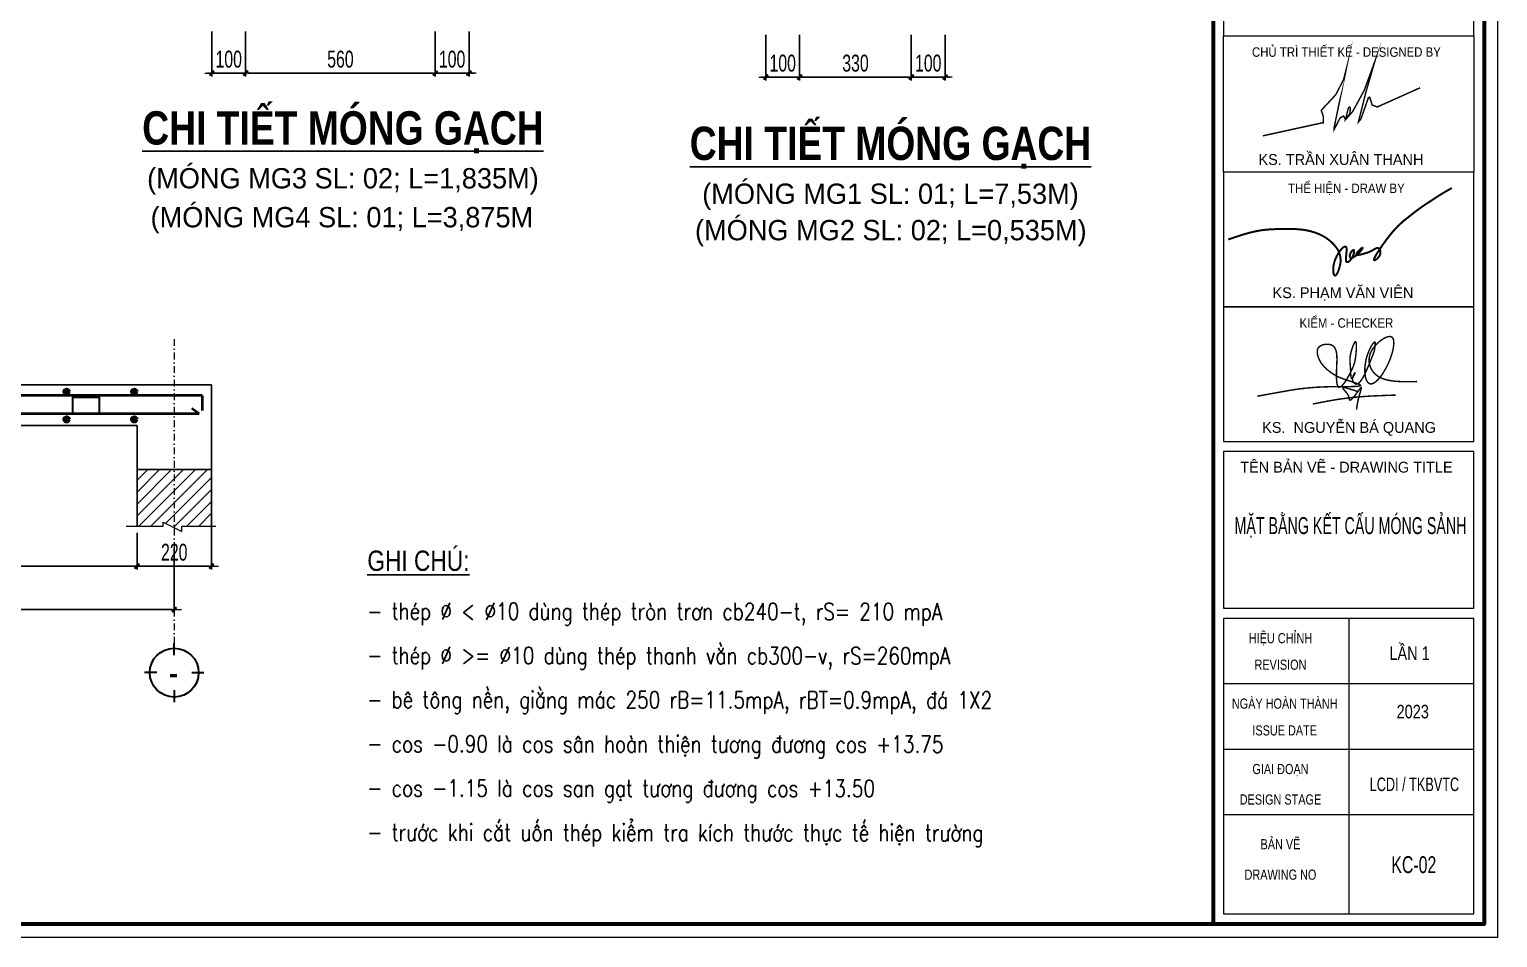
# Model space of a CAD drawing. Header units: millimetres. Extents: x -182770 to 489476, y -561170 to -280028.
# Drawn here: x -92740 to -71050, y -542289 to -528865 of the extents above; entities that cross this region are included whole.
import ezdxf
from ezdxf.enums import TextEntityAlignment as Align

# ---------------------------------------------------------------- set-up
doc = ezdxf.new("R2010")
doc.units = ezdxf.units.MM
doc.header["$MEASUREMENT"] = 0
doc.header["$PDMODE"] = 32
doc.linetypes.add('DASHDOT', pattern=[1, 0.5, -0.25, 0, -0.25])
doc.layers.get('Defpoints').update_dxf_attribs({"color": 1})
for name, color, linetype, lineweight in [('Dim', 252, 'Continuous', 13), ('Khungten_LCDI', 7, 'Continuous', 5), ('LC Dim', 8, 'Continuous', 18), ('LC Hatch', 252, 'Continuous', 9), ('LC ISO', 153, 'Continuous', 13), ('LC Net dam 1', 30, 'Continuous', 30), ('LC Net dam2', 6, 'Continuous', 40), ('LC Net dam3', 1, 'Continuous', 60), ('LC Net thay', 63, 'Continuous', 25), ('LC Net truc', 79, 'DASHDOT', 13), ('LC Text1', 3, 'Continuous', 20), ('LC Text2', 7, 'Continuous', 25), ('v-MANH', 147, 'Continuous', 5)]:
    doc.layers.add(name, color=color, linetype=linetype, lineweight=lineweight)
doc.styles.add('EG 1', font='VHAVANB.TTF')
doc.styles.add('HOATBIF', font='hoatbif.shx', dxfattribs={"width": 0.7})
doc.styles.add('Khungten', font='VHAVAN.TTF', dxfattribs={"width": 0.9, "height": 5000})
doc.styles.add('LC 1', font='VHAVANB.TTF')
doc.styles.add('LC 3', font='vnsimli.shx', dxfattribs={"width": 0.75})
doc.styles.add('LC3', font='VHARIALB.TTF', dxfattribs={"width": 0.8})
doc.styles.add('T2', font='VHARIAL.TTF', dxfattribs={"width": 0.8})
doc.styles.add('Tahoma', font='tahoma.ttf')
doc.styles.add('Title', font='VHBLACK.TTF', dxfattribs={"width": 0.8})
doc.styles.add('VNAVANTH', font='VHAVANB.TTF', dxfattribs={"width": 0.6})
doc.dimstyles.new('1-100', dxfattribs={"dimscale": 100, "dimtxt": 2.5, "dimasz": 0.35, "dimexe": 0.5, "dimexo": 0, "dimgap": 0.8, "dimtad": 1, "dimdec": 0, "dimzin": 0, "dimdsep": 46, "dimtxsty": 'HOATBIF', "dimblk1": 'DOT', "dimblk2": 'DOT', "dimsah": 1, "dimcen": -1, "dimdle": 1, "dimclrd": 256, "dimclre": 256, "dimclrt": 4, "dimadec": 3, "dimazin": 2, "dimtfac": 0.333333, "dimtdec": 0, "dimtix": 1, "dimtmove": 2, "dimatfit": 3, "dimldrblk": 'DOT', "dimfxl": 1, "dimtvp": 0.833333, "dimtolj": 1, "dimtzin": 0, "dimarcsym": 0})
doc.dimstyles.new('1-110', dxfattribs={"dimscale": 110, "dimtxt": 2.5, "dimasz": 0.35, "dimexe": 0.5, "dimexo": 1, "dimgap": 0.8, "dimtad": 1, "dimdec": 0, "dimzin": 0, "dimdsep": 46, "dimtxsty": 'HOATBIF', "dimblk1": 'DOT', "dimblk2": 'DOT', "dimsah": 1, "dimcen": -1, "dimdle": 1, "dimclrd": 256, "dimclre": 256, "dimclrt": 4, "dimadec": 3, "dimazin": 2, "dimtfac": 0.333333, "dimtdec": 0, "dimtix": 1, "dimtmove": 2, "dimatfit": 3, "dimldrblk": 'DOT', "dimfxl": 1, "dimtvp": 0.833333, "dimtolj": 1, "dimtzin": 0, "dimarcsym": 0})

# ---------------------------------------------------------------- blocks, each defined once
blk = doc.blocks.new('DOT')
at = {"layer": 'LC Dim'}
blk.add_line((-3, 0), (3, 0), dxfattribs=at)
at = {"layer": 'LC Dim', "color": 4}
blk.add_line((-1, -1), (1, 1), dxfattribs=at)
blk.add_lwpolyline([(0.5, 1), (-1, -0.5), (-0.5, -1), (1, 0.5)], close=True, dxfattribs=at)
blk = doc.blocks.new('*D1249')
at = {"layer": 'Defpoints', "color": 0, "transparency": 16777216}
for p in [(-90045, -528895), (-89545, -528895), (-89545, -529512)]:
    blk.add_point(p, dxfattribs=at)
at = {"layer": 'Dim', "lineweight": -2, "transparency": 16777216}
for p, q in [((-90045, -528895), (-90045, -529562)), ((-89545, -528895), (-89545, -529562)), ((-90080, -529512), (-90115, -529512)), ((-90045, -529512), (-89545, -529512)), ((-89510, -529512), (-89475, -529512))]:
    blk.add_line(p, q, dxfattribs=at)
at = {"layer": 'Dim', "lineweight": -2, "transparency": 16777216, "xscale": 35, "yscale": 35, "zscale": 35}
blk.add_blockref('DOT', (-90045, -529512), dxfattribs=at)
at = {"layer": 'Dim', "lineweight": -2, "transparency": 16777216, "xscale": 35, "yscale": 35, "zscale": 35, "rotation": 180}
blk.add_blockref('DOT', (-89545, -529512), dxfattribs=at)
at = {"layer": 'Dim', "color": 4, "transparency": 16777216, "insert": (-89795, -529307), "char_height": 250, "attachment_point": 5, "style": 'HOATBIF'}
blk.add_mtext('\\A1;100', dxfattribs=at)
blk = doc.blocks.new('_Dot')
at = {"color": 0, "linetype": 'ByBlock', "lineweight": -2}
blk.add_line((-0.5, 0), (-1, 0), dxfattribs=at)
at = {"color": 0, "linetype": 'ByBlock', "const_width": 0.5}
blk.add_lwpolyline([(-0.25, 0, 1), (0.25, 0, 1)], format="xyb", close=True, dxfattribs=at)
blk = doc.blocks.new('*D1250')
at = {"layer": 'Defpoints', "color": 0, "transparency": 16777216}
for p in [(-89545, -528895), (-86745, -528895), (-86745, -529512)]:
    blk.add_point(p, dxfattribs=at)
at = {"layer": 'Dim', "lineweight": -2, "transparency": 16777216}
for p, q in [((-89545, -528895), (-89545, -529562)), ((-86745, -528895), (-86745, -529562)), ((-89510, -529512), (-86780, -529512))]:
    blk.add_line(p, q, dxfattribs=at)
at = {"layer": 'Dim', "lineweight": -2, "transparency": 16777216, "xscale": 35, "yscale": 35, "zscale": 35, "rotation": 180}
blk.add_blockref('DOT', (-89545, -529512), dxfattribs=at)
at = {"layer": 'Dim', "lineweight": -2, "transparency": 16777216, "xscale": 35, "yscale": 35, "zscale": 35}
blk.add_blockref('DOT', (-86745, -529512), dxfattribs=at)
at = {"layer": 'Dim', "color": 4, "transparency": 16777216, "insert": (-88145, -529307), "char_height": 250, "attachment_point": 5, "style": 'HOATBIF'}
blk.add_mtext('\\A1;560', dxfattribs=at)
blk = doc.blocks.new('*D1251')
at = {"layer": 'Defpoints', "color": 0, "transparency": 16777216}
for p in [(-86745, -528895), (-86245, -528895), (-86245, -529512)]:
    blk.add_point(p, dxfattribs=at)
at = {"layer": 'Dim', "lineweight": -2, "transparency": 16777216}
for p, q in [((-86745, -528895), (-86745, -529562)), ((-86245, -528895), (-86245, -529562)), ((-86780, -529512), (-86815, -529512)), ((-86745, -529512), (-86245, -529512)), ((-86210, -529512), (-86175, -529512))]:
    blk.add_line(p, q, dxfattribs=at)
at = {"layer": 'Dim', "lineweight": -2, "transparency": 16777216, "xscale": 35, "yscale": 35, "zscale": 35}
blk.add_blockref('DOT', (-86745, -529512), dxfattribs=at)
at = {"layer": 'Dim', "lineweight": -2, "transparency": 16777216, "xscale": 35, "yscale": 35, "zscale": 35, "rotation": 180}
blk.add_blockref('DOT', (-86245, -529512), dxfattribs=at)
at = {"layer": 'Dim', "color": 4, "transparency": 16777216, "insert": (-86495, -529307), "char_height": 250, "attachment_point": 5, "style": 'HOATBIF'}
blk.add_mtext('\\A1;100', dxfattribs=at)
blk = doc.blocks.new('TIEUDE1')
at = {"layer": 'LC Text2', "color": 7, "style": 'LC 1'}
blk.add_attdef('TIªU§Ò', text='', height=5, dxfattribs=at).set_placement((0, 0), align=Align.BOTTOM_CENTER)
blk.add_attdef('TL', text='', height=3, dxfattribs=at).set_placement((0, -2), align=Align.TOP_CENTER)
blk = doc.blocks.new('NGUYEN BA QUANG')
at = {"layer": 'LC ISO', "const_width": 54}
for points in [[(906, 1114, 0.006821), (929, 1272, 0.011774), (937, 1340, 0.026266), (938, 1394, 0.052103), (935, 1423, 0.076783), (930, 1436, 0.163971), (923, 1442, 0.170042), (914, 1442, 0.080479), (902, 1436, 0.05585), (881, 1417, 0.031056), (847, 1375, 0.025203), (791, 1286, 0.116129), (556, 476, 0.061974), (575, 166, 0.045365), (610, 47, 0.070676), (660, -41, 0.091415), (710, -86, 0.146905), (783, -104, 0.068448), (833, -95, 0.049636), (885, -72, 0.053986), (978, -6, 0.029209), (1056, 69, 0.021304), (1134, 162, 0.025491), (1250, 329, 0.068873), (1561, 1027, 0.01773), (1596, 1171, 0.037697), (1624, 1368, 0.029037), (1623, 1453, 0.04288), (1613, 1525, 0.066726), (1590, 1583, 0.100495), (1556, 1623, 0.111871), (1508, 1644, 0.054631), (1469, 1647, 0.041179), (1426, 1643, 0.04561), (1355, 1623, 0.04967), (1225, 1558, 0.109429), (829, 1164, 0.05047), (753, 1012, 0.368126), (1079, 156, 0.040655), (1223, 90, 0.031441), (1383, 42, 0.023503), (1557, 9, 0.017084), (1742, -10, 0.011936), (1936, -19, 0.009133), (2206, -21, 0.002915), (2480, -16)], [(-3416, -557, -0.001023), (-2231, -345, -0.008385), (-1869, -289, -0.026114), (-905, -212, -0.007166), (-491, -205, 0.001773), (-49, -203, 0.009736), (200, -197, 0.025773), (331, -186, 0.054465), (383, -173, 0.09183), (397, -166, 0.386262), (399, -152, 0.129793), (379, -135, 0.036801), (321, -108, 0.016128), (184, -59, -0.006736), (-183, 62, -0.023924), (-416, 154, -0.046785), (-684, 310, -0.041509), (-918, 503, -0.092678), (-1136, 813, -0.077778), (-1199, 1035, -0.070106), (-1196, 1141, -0.201572), (-1106, 1286, -0.091887), (-982, 1343, -0.118851), (-732, 1351, -0.227561), (-543, 1208, -0.055716), (-508, 1121, -0.035741), (-487, 1019, -0.022757), (-478, 904, -0.018678), (-477, 714, 0.005361), (-493, 294, 0.022501), (-487, 25, 0.024956), (-474, -85, 0.051878), (-451, -169, 0.084004), (-427, -209, 0.302699), (-372, -224, 0.091028), (-331, -204, 0.045769), (-285, -164, 0.031407), (-218, -87, 0.026473), (-114, 66, 0.038878), (124, 530, 0.063388), (207, 831, 0.030377), (243, 1236, 0.019395), (241, 1350, 0.050857), (231, 1429, 0.089259), (221, 1451, 0.446193), (202, 1454, 0.08967), (185, 1438, 0.048315), (156, 1388, 0.024568), (114, 1288, 0.037087), (24, 971, 0.06811), (7, 722, 0.007404), (19, 571, -0.009821), (27, 442, 0.013775), (38, 214, 0.023991), (46, 154, 0.068642), (58, 113, 0.168495), (71, 99, 0.190472), (82, 99, 0.135753), (102, 116, 0.042547), (133, 165, 0.037247), (185, 280, 0.083462), (192, 310, 0.752396), (189, 311, 0.077103), (170, 286, 0.067778), (106, 135, 0.079642), (97, 52, 0.07615), (107, 12, 0.090818), (168, -77, 0.162992), (233, -111, 0.134535), (287, -101, 0.046135), (315, -85, 0.0589), (372, -33, 0.033446), (431, 44, 0.020493), (492, 142, 0.018931), (584, 325, 0.012315), (712, 617, 0.006262), (906, 1114)], [(-1368, -847, -0.004051), (-800, -737, -0.026384), (342, -582, -0.006339), (726, -556, -0.004215), (1111, -537, -0.002629), (1689, -517)], [(274, -380, 0.002584), (99, -322, 0.004829), (-9, -289, 0.009549), (-104, -262, 0.02019), (-180, -245, 0.020391), (-210, -242, 0.037792), (-233, -241, 0.083891), (-249, -244, 0.129866), (-256, -250, 0.170647), (-258, -257, 0.074142), (-257, -264, 0.04333), (-253, -271, 0.038982), (-240, -290, 0.018381), (-209, -327, -0.006145), (-155, -388, -0.017161), (-112, -442, -0.029179), (-72, -502, -0.056277), (-39, -577, -0.025416), (-31, -610, -0.003247), (-24, -652, 0.033316), (-18, -677, 0.055631), (-12, -689, 0.087521), (-5, -698, 0.15828), (8, -703, 0.07777), (18, -702, 0.051495), (30, -698, 0.04838), (50, -685, 0.02792), (72, -667, 0.021215), (104, -635, 0.012757), (138, -596, 0.011354), (192, -528, 0.005945), (265, -430, -0.007904), (360, -301, -0.011483), (384, -270, -0.027823), (404, -249, -0.066961), (415, -240, -0.123545), (420, -238, -0.248584), (424, -240, -0.12084), (426, -246, -0.064597), (426, -260, -0.027008), (421, -289, -0.011306), (411, -326, -0.007085), (384, -419, 0.007773), (340, -569, 0.03162), (266, -923, 0.004795), (248, -1055)]]:
    blk.add_lwpolyline(points, format="xyb", dxfattribs=at)
blk = doc.blocks.new('lcdi fix')
at = {"layer": 'Defpoints', "lineweight": 0}
blk.add_lwpolyline([(-1200, -14850), (-1200, 14850), (40800, 14850), (40800, -14850)], close=True, dxfattribs=at)
at = {"layer": 'Khungten_LCDI', "color": 5, "lineweight": 60}
blk.add_line((36600, 14650), (36600, -14650), dxfattribs=at)
at = {"layer": 'Khungten_LCDI', "color": 5, "lineweight": 25}
blk.add_line((40600, -14650), (40600, 14650), dxfattribs=at)
at = {"layer": 'Khungten_LCDI', "color": 9, "lineweight": 15}
for p, q in [((38600, -10133), (38600, -14500)), ((40450, -11100), (36750, -11100)), ((40450, -12067), (36750, -12067)), ((40450, -13033), (36750, -13033))]:
    blk.add_line(p, q, dxfattribs=at)
at = {"layer": 'Khungten_LCDI', "color": 5, "lineweight": 60}
blk.add_lwpolyline([(0, -14650), (0, 14650), (40600, 14650), (40600, -14650)], close=True, dxfattribs=at)
at = {"layer": 'Khungten_LCDI', "color": 9, "lineweight": 15}
for points in [[(36750, -1522), (40450, -1522), (40450, 446), (36750, 446)], [(36750, -1522), (40450, -1522), (40450, -3535), (36750, -3535)], [(36750, -5526), (40450, -5526), (40450, -3535), (36750, -3535)], [(36750, -7517), (40450, -7517), (40450, -5526), (36750, -5526)], [(36750, -9983), (40450, -9983), (40450, -7667), (36750, -7667)], [(36750, -14500), (40450, -14500), (40450, -10133), (36750, -10133)]]:
    blk.add_lwpolyline(points, close=True, dxfattribs=at)
at = {"layer": 'LC ISO', "const_width": 21.6}
for points in [[(38223, -2819), (38225, -2715), (38194, -2623), (38407, -2395), (38524, -2170), (38559, -2033), (38386, -2871), (38384, -2907), (38424, -2831), (38475, -2733), (38525, -2708), (38553, -2761), (38616, -2673), (38625, -2590), (38611, -2575), (38594, -2590), (38553, -2761), (38659, -2641), (38828, -2331), (38987, -1897), (38850, -2368), (38749, -2773), (38744, -2793), (38781, -2750), (38891, -2436), (38910, -2429), (38947, -2545), (39023, -2573), (39655, -2290)], [(37333, -3000), (38223, -2805)]]:
    blk.add_lwpolyline(points, dxfattribs=at)
at = {"layer": 'LC ISO', "const_width": 29.4}
blk.add_lwpolyline([(36820, -4532, -0.005589), (36989, -4475, -0.022453), (37203, -4416, -0.038343), (37420, -4384, -0.012299), (37598, -4377, -0.014061), (37778, -4377, -0.032435), (37955, -4393, -0.065887), (38169, -4456, -0.127402), (38414, -4647, -0.217203), (38474, -4901, -0.056046), (38441, -5010, -0.054981), (38419, -5051, -0.074917), (38408, -5062, -0.192631), (38398, -5066, -0.190426), (38389, -5060, -0.079856), (38381, -5046, -0.067464), (38372, -5000, -0.089823), (38386, -4872, -0.10427), (38491, -4676, -0.05658), (38522, -4647, -0.102761), (38543, -4637, -0.411767), (38565, -4649, -0.072182), (38568, -4664, -0.042063), (38568, -4712, 0.006515), (38560, -4797, 0.050846), (38561, -4843, 0.084642), (38565, -4859, 0.316888), (38580, -4867, 0.10557), (38595, -4862, 0.079173), (38621, -4840, 0.148897), (38679, -4718, 0.074472), (38679, -4697, 0.295229), (38672, -4687, 0.15701), (38666, -4688, 0.097298), (38650, -4700, 0.165018), (38616, -4769, 0.085117), (38617, -4789, 0.384735), (38637, -4804, 0.083003), (38655, -4801, 0.044183), (38675, -4792, 0.048448), (38722, -4759, 0.055197), (38788, -4688, 0.06223), (38806, -4659, 0.356145), (38806, -4653, 0.296448), (38800, -4654, 0.057996), (38762, -4684, 0.048541), (38723, -4728, 0.086608), (38714, -4746, 0.314867), (38717, -4757, 0.149234), (38731, -4761, 0.047589), (38753, -4759, 0.030742), (38810, -4746, 0.010919), (38888, -4722, 0.058476), (38947, -4694, -0.021304), (38991, -4669, -0.046344), (39013, -4660, -0.096698), (39032, -4658, -0.153723), (39049, -4665, -0.103714), (39061, -4682, -0.235546), (39057, -4769, -0.124446), (39000, -4831, -0.115248), (38981, -4839, -0.439421), (38974, -4834, -0.101123), (38974, -4824, -0.053735), (38987, -4792, -0.025453), (39029, -4720, -0.033469), (39248, -4420, -0.059013), (39491, -4194, -0.0344), (39818, -3959, -0.023249), (40123, -3771)], format="xyb", dxfattribs=at)
at = {"layer": 'LC Net dam 1', "xscale": 0.4, "yscale": 0.4, "zscale": 0.4}
blk.add_blockref('NGUYEN BA QUANG', (38616, -6625), dxfattribs=at)
at = {"color": 7}
for s, height, style, width, p in [('chñ tr× thiÕt kÕ - designed by', 140, 'Khungten', 0.9, (38566, -1832)), ('thÓ hiÖn - draw by', 140, 'Khungten', 0.9, (38566, -3845)), ('kiÓm - checker', 140, 'Khungten', 0.9, (38566, -5836)), ('hiÖu chØnh', 150, 'Khungten', 0.8, (37592, -10499)), ('revision', 150, 'Khungten', 0.8, (37592, -10891)), ('ngµy hoµn thµnh', 150, 'Khungten', 0.8, (37654, -11466)), ('issue date', 150, 'Khungten', 0.8, (37654, -11862)), ('giai ®o¹n', 150, 'Khungten', 0.8, (37592, -12433)), ('lcdi / tkBVTC', 200, 'Title', 0.7, (39571, -12684)), ('design stage', 150, 'Khungten', 0.8, (37592, -12883)), ('b¶n vÏ', 150, 'Khungten', 0.8, (37592, -13544)), ('drawing nO', 150, 'Khungten', 0.8, (37592, -13994))]:
    blk.add_text(s, height=height, dxfattribs=dict(at, style=style, width=width)).set_placement(p, align=Align.CENTER)
for s, style, p in [('ks. TRÇN XU¢N THANH ', 'VNAVANTH', (38515, -3430)), ('ks. PH¹M V¡N VI£N', 'VNAVANTH', (38515, -5399)), ('ks.  NGUYÔN B¸ QUANG', 'VNAVANTH', (38605, -7390)), ('tªn b¶n vÏ - drawing title', 'Khungten', (38566, -7977))]:
    blk.add_text(s, height=160, dxfattribs=dict(at, style=style)).set_placement(p, align=Align.CENTER)
at = {"color": 7, "style": 'Khungten', "width": 0.8}
for tag, p in [('REVISION', (39499, -10746)), ('NGAYHT', (39546, -11609))]:
    blk.add_attdef(tag, text='', height=200, dxfattribs=at).set_placement(p, align=Align.CENTER)
at = {"layer": 'LC Text1', "color": 3, "style": 'LC 1', "width": 1.834006}
for tag, p, p2 in [('TENBANVE1', (36913, -8886), (40339, -8886)), ('TENBANVE2', (36913, -9562), (40339, -9562))]:
    blk.add_attdef(tag, text='', height=250, dxfattribs=at).set_placement(p, p2, align=Align.FIT)
at = {"layer": 'LC Text1', "style": 'Title', "width": 0.7}
blk.add_attdef('SOBANVE', text='', height=250, dxfattribs=at).set_placement((39562, -13896), align=Align.CENTER)
blk = doc.blocks.new('*D1223')
at = {"layer": 'Defpoints', "color": 0, "transparency": 16777216}
for p in [(-81361, -528946), (-79711, -528946), (-79711, -529571)]:
    blk.add_point(p, dxfattribs=at)
at = {"layer": 'Dim', "lineweight": -2, "transparency": 16777216}
for p, q in [((-81361, -528946), (-81361, -529621)), ((-79711, -528946), (-79711, -529621)), ((-81326, -529571), (-79746, -529571))]:
    blk.add_line(p, q, dxfattribs=at)
at = {"layer": 'Dim', "lineweight": -2, "transparency": 16777216, "xscale": 35, "yscale": 35, "zscale": 35, "rotation": 180}
blk.add_blockref('DOT', (-81361, -529571), dxfattribs=at)
at = {"layer": 'Dim', "lineweight": -2, "transparency": 16777216, "xscale": 35, "yscale": 35, "zscale": 35}
blk.add_blockref('DOT', (-79711, -529571), dxfattribs=at)
at = {"layer": 'Dim', "color": 4, "transparency": 16777216, "insert": (-80536, -529366), "char_height": 250, "attachment_point": 5, "style": 'HOATBIF'}
blk.add_mtext('\\A1;330', dxfattribs=at)
blk = doc.blocks.new('*D1230')
at = {"layer": 'Defpoints', "color": 0, "transparency": 16777216}
for p in [(-81861, -528946), (-81361, -528946), (-81861, -529571)]:
    blk.add_point(p, dxfattribs=at)
at = {"layer": 'Dim', "lineweight": -2, "transparency": 16777216}
for p, q in [((-81861, -528946), (-81861, -529621)), ((-81361, -528946), (-81361, -529621)), ((-81896, -529571), (-81931, -529571)), ((-81361, -529571), (-81861, -529571)), ((-81326, -529571), (-81291, -529571))]:
    blk.add_line(p, q, dxfattribs=at)
at = {"layer": 'Dim', "lineweight": -2, "transparency": 16777216, "xscale": 35, "yscale": 35, "zscale": 35}
blk.add_blockref('DOT', (-81861, -529571), dxfattribs=at)
at = {"layer": 'Dim', "lineweight": -2, "transparency": 16777216, "xscale": 35, "yscale": 35, "zscale": 35, "rotation": 180}
blk.add_blockref('DOT', (-81361, -529571), dxfattribs=at)
at = {"layer": 'Dim', "color": 4, "transparency": 16777216, "insert": (-81611, -529366), "char_height": 250, "attachment_point": 5, "style": 'HOATBIF'}
blk.add_mtext('\\A1;100', dxfattribs=at)
blk = doc.blocks.new('*D1231')
at = {"layer": 'Defpoints', "color": 0, "transparency": 16777216}
for p in [(-79711, -528946), (-79211, -528946), (-79211, -529571)]:
    blk.add_point(p, dxfattribs=at)
at = {"layer": 'Dim', "lineweight": -2, "transparency": 16777216}
for p, q in [((-79711, -528946), (-79711, -529621)), ((-79211, -528946), (-79211, -529621)), ((-79746, -529571), (-79781, -529571)), ((-79711, -529571), (-79211, -529571)), ((-79176, -529571), (-79141, -529571))]:
    blk.add_line(p, q, dxfattribs=at)
at = {"layer": 'Dim', "lineweight": -2, "transparency": 16777216, "xscale": 35, "yscale": 35, "zscale": 35}
blk.add_blockref('DOT', (-79711, -529571), dxfattribs=at)
at = {"layer": 'Dim', "lineweight": -2, "transparency": 16777216, "xscale": 35, "yscale": 35, "zscale": 35, "rotation": 180}
blk.add_blockref('DOT', (-79211, -529571), dxfattribs=at)
at = {"layer": 'Dim', "color": 4, "transparency": 16777216, "insert": (-79461, -529366), "char_height": 250, "attachment_point": 5, "style": 'HOATBIF'}
blk.add_mtext('\\A1;100', dxfattribs=at)
blk = doc.blocks.new('theptron1')
at = {"layer": 'LC Net dam3'}
for p, q in [((-0.5, 0), (0.5, 0)), ((-0.35, 0.35), (0.35, -0.35)), ((0.35, 0.35), (-0.35, -0.35)), ((0, 0.5), (0, -0.5))]:
    blk.add_line(p, q, dxfattribs=at)
blk.add_circle((0, 0), 0.5, dxfattribs=at)
blk = doc.blocks.new('*D1189')
at = {"layer": 'Defpoints', "color": 0, "transparency": 16777216}
for p in [(-108050, -536206), (-91150, -536206), (-91150, -536799)]:
    blk.add_point(p, dxfattribs=at)
at = {"layer": 'LC Dim', "lineweight": -2, "transparency": 16777216}
for p, q in [((-108050, -536306), (-108050, -536849)), ((-91150, -536306), (-91150, -536849)), ((-108015, -536799), (-91185, -536799))]:
    blk.add_line(p, q, dxfattribs=at)
at = {"layer": 'LC Dim', "lineweight": -2, "transparency": 16777216, "xscale": 35, "yscale": 35, "zscale": 35, "rotation": 180}
blk.add_blockref('DOT', (-108050, -536799), dxfattribs=at)
at = {"layer": 'LC Dim', "lineweight": -2, "transparency": 16777216, "xscale": 35, "yscale": 35, "zscale": 35}
blk.add_blockref('DOT', (-91150, -536799), dxfattribs=at)
at = {"layer": 'LC Dim', "color": 4, "transparency": 16777216, "insert": (-99600, -536594), "char_height": 250, "attachment_point": 5, "style": 'HOATBIF'}
blk.add_mtext('\\A1;3380', dxfattribs=at)
blk = doc.blocks.new('*D1190')
at = {"layer": 'Defpoints', "color": 0, "transparency": 16777216}
for p in [(-90050, -536123), (-91150, -536206), (-90050, -536799)]:
    blk.add_point(p, dxfattribs=at)
at = {"layer": 'LC Dim', "lineweight": -2, "transparency": 16777216}
for p, q in [((-91150, -536306), (-91150, -536849)), ((-90050, -536223), (-90050, -536849)), ((-91115, -536799), (-90085, -536799))]:
    blk.add_line(p, q, dxfattribs=at)
at = {"layer": 'LC Dim', "lineweight": -2, "transparency": 16777216, "xscale": 35, "yscale": 35, "zscale": 35, "rotation": 180}
blk.add_blockref('DOT', (-91150, -536799), dxfattribs=at)
at = {"layer": 'LC Dim', "lineweight": -2, "transparency": 16777216, "xscale": 35, "yscale": 35, "zscale": 35}
blk.add_blockref('DOT', (-90050, -536799), dxfattribs=at)
at = {"layer": 'LC Dim', "color": 4, "transparency": 16777216, "insert": (-90600, -536594), "char_height": 250, "attachment_point": 5, "style": 'HOATBIF'}
blk.add_mtext('\\A1;220', dxfattribs=at)
blk = doc.blocks.new('*D1191')
at = {"layer": 'Defpoints', "color": 0, "transparency": 16777216}
for p in [(-108600, -536436), (-90600, -536436), (-108600, -537441)]:
    blk.add_point(p, dxfattribs=at)
at = {"layer": 'LC Dim', "lineweight": -2, "transparency": 16777216}
for p, q in [((-108600, -536536), (-108600, -537491)), ((-90600, -536536), (-90600, -537491)), ((-90635, -537441), (-108565, -537441))]:
    blk.add_line(p, q, dxfattribs=at)
at = {"layer": 'LC Dim', "lineweight": -2, "transparency": 16777216, "xscale": 35, "yscale": 35, "zscale": 35, "rotation": 180}
blk.add_blockref('DOT', (-108600, -537441), dxfattribs=at)
at = {"layer": 'LC Dim', "lineweight": -2, "transparency": 16777216, "xscale": 35, "yscale": 35, "zscale": 35}
blk.add_blockref('DOT', (-90600, -537441), dxfattribs=at)
at = {"layer": 'LC Dim', "color": 4, "transparency": 16777216, "insert": (-99600, -537236), "char_height": 250, "attachment_point": 5, "style": 'HOATBIF'}
blk.add_mtext('\\A1;3600', dxfattribs=at)
blk = doc.blocks.new('KyHieu TrucDinhVi')
at = {"color": 7, "lineweight": 30}
for p, q in [((0, 2.36), (0, 4)), ((-2.36, 0), (-4, 0)), ((2.36, 0), (4, 0)), ((0, -2.36), (0, -4))]:
    blk.add_line(p, q, dxfattribs=at)
blk.add_circle((0, 0), 3.3, dxfattribs=at)
at = {"ltscale": 20, "style": 'Tahoma'}
blk.add_attdef('AA', text='', height=3, dxfattribs=at).set_placement((0, 0), align=Align.MIDDLE_CENTER)

msp = doc.modelspace()

# ---------------------------------------------------------------- hatches: boundary and pattern name
at = {"layer": 'LC Hatch'}
h = msp.add_hatch(dxfattribs=at)
h.set_pattern_fill('ANSI31', color=256, scale=1000)
h.set_pattern_definition([(45, (-193483.52, -291024.23), (-88.38835, 88.38835), [])])
h.paths.add_polyline_path([(-108721.6, -536149.9), (-108446.1, -536287.7), (-108446.1, -536206.4), (-108050, -536206.4), (-108050, -535368.7), (-109150, -535368.7), (-109150, -536206.4), (-108721.6, -536206.4)])
h.paths.add_polyline_path([(-90050, -535368.7), (-91150, -535368.7), (-91150, -536206.4), (-90763.7, -536206.4), (-90763.7, -536149.9), (-90488.2, -536287.7), (-90488.2, -536206.4), (-90050, -536206.4)])

# ---------------------------------------------------------------- linework, layer by layer
at = {"layer": 'LC Net dam 1'}
msp.add_lwpolyline([(-92321.8, -534539.1), (-92099.7, -534539.1), (-92099.7, -534299), (-91706.6, -534299), (-91706.6, -534539.1), (-91491.8, -534539.1)], dxfattribs=at)
at = {"layer": 'LC Net dam2'}
for p, q in [((-90188.2, -534277.2), (-109011.9, -534277.2)), ((-90188.2, -534277.2), (-90188.2, -534500)), ((-90233.9, -534546.2), (-108966.1, -534546.2)), ((-90233.9, -534546.2), (-90341.9, -534469.3))]:
    msp.add_line(p, q, dxfattribs=at)
at = {"layer": 'LC Net thay'}
for p, q in [((-109150, -534118.7), (-90050, -534118.7)), ((-108050, -534718.7), (-91150, -534718.7))]:
    msp.add_line(p, q, dxfattribs=at)
at = {"layer": 'LC Net thay', "ltscale": 2}
for p, q in [((-90050, -534118.7), (-90050, -536206.4)), ((-91150, -534718.7), (-91150, -536206.4)), ((-91150, -535368.7), (-90050, -535368.7))]:
    msp.add_line(p, q, dxfattribs=at)
at = {"layer": 'LC Net truc', "ltscale": 200}
msp.add_line((-90600, -533442.7), (-90600, -537934.7), dxfattribs=at)
at = {"layer": 'v-MANH'}
msp.add_lwpolyline([(-91309.7, -536206.4), (-90763.7, -536206.4), (-90763.7, -536149.9), (-90488.2, -536287.7), (-90488.2, -536206.4), (-89986.5, -536206.4)], dxfattribs=at)

# ---------------------------------------------------------------- block references
at = {"layer": 'LC Dim', "xscale": 64.00000000010367, "yscale": 64.00000000010367, "zscale": 64.00000000010367, "rotation": 180}
for p in [(-92190.5, -534220.7), (-91190.5, -534220.7), (-92190.5, -534629.1), (-91190.5, -534629.1)]:
    msp.add_blockref('theptron1', p, dxfattribs=at)
at = {"layer": 'LC ISO'}
ref = msp.add_blockref('KyHieu TrucDinhVi', (-90600, -538372.1), dxfattribs=dict(at, xscale=109.3333333333333, yscale=109.3333333333333, zscale=109.3333333333333))
ref.add_attrib('AA', '-', dxfattribs={"layer": '0', "ltscale": 20, "height": 393.6, "style": 'EG 1', "width": 0.8}).set_placement((-90611.9, -538372.1), align=Align.MIDDLE_CENTER)
at = {"layer": 'LC Net thay'}
ref = msp.add_blockref('lcdi fix', (-111849.6, -527438.8), dxfattribs=at)
ref.add_attrib('NGAYHT', '2023', dxfattribs={"layer": 'LC Text1', "height": 200, "style": 'Khungten', "width": 0.8}).set_placement((-72303.5, -539048.2), align=Align.CENTER)
ref.add_attrib('REVISION', 'lÇn 1', dxfattribs={"layer": 'LC Text1', "height": 200, "style": 'Khungten', "width": 0.8}).set_placement((-72350.8, -538185.1), align=Align.CENTER)
ref.add_attrib('SOBANVE', 'kc-02', dxfattribs={"layer": 'LC Text1', "height": 250, "style": 'Title', "width": 0.7}).set_placement((-72287.6, -541335), align=Align.CENTER)
ref.add_attrib('TENBANVE1', 'mÆt b»ng kÕt cÊu mãng s¶nh', dxfattribs={"layer": 'LC Text1', "height": 250, "style": 'Title', "width": 0.532876}).set_placement((-74936.9, -536324.6), (-71510.4, -536324.6), align=Align.FIT)
at = {"layer": 'LC Text2'}
ref = msp.add_blockref('TIEUDE1', (-88107.8, -530716.1), dxfattribs=dict(at, xscale=100.0000000001933, yscale=100.0000000001933, zscale=100.0000000001933))
ref.add_attrib('TIªU§Ò', '%%Uchi tiÕt mãng g¹ch', dxfattribs={"color": 7, "height": 492.441, "style": 'LC3', "width": 0.8}).set_placement((-88107.8, -530716.1), align=Align.BOTTOM_CENTER)
ref.add_attrib('TL', '(MãNG MG3 SL: 02; L=1,835m)', dxfattribs={"color": 7, "height": 300, "style": 'LC 1'}).set_placement((-88107.8, -530916.1), align=Align.TOP_CENTER)
ref = msp.add_blockref('TIEUDE1', (-80018.9, -530944.2), dxfattribs=dict(at, xscale=100.0000000001933, yscale=100.0000000001933, zscale=100.0000000001933))
ref.add_attrib('TIªU§Ò', '%%Uchi tiÕt mãng g¹ch', dxfattribs={"color": 7, "height": 492.441, "style": 'LC3', "width": 0.8}).set_placement((-80018.9, -530944.2), align=Align.BOTTOM_CENTER)
ref.add_attrib('TL', '(MãNG MG1 SL: 01; L=7,53m)', dxfattribs={"color": 7, "height": 300, "style": 'LC 1'}).set_placement((-80018.9, -531144.2), align=Align.TOP_CENTER)
ref = msp.add_blockref('TIEUDE1', (-88123.1, -531291.1), dxfattribs=dict(at, xscale=100.0000000001933, yscale=100.0000000001933, zscale=100.0000000001933))
ref.add_attrib('TL', '(MãNG MG4 SL: 01; L=3,875M', dxfattribs={"color": 7, "height": 300, "style": 'LC 1'}).set_placement((-88123.1, -531491.1), align=Align.TOP_CENTER)
ref = msp.add_blockref('TIEUDE1', (-80014, -531482.5), dxfattribs=dict(at, xscale=100.0000000001933, yscale=100.0000000001933, zscale=100.0000000001933))
ref.add_attrib('TL', '(MãNG MG2 SL: 02; L=0,535M)', dxfattribs={"color": 7, "height": 300, "style": 'LC 1'}).set_placement((-80014, -531682.5), align=Align.TOP_CENTER)

# ---------------------------------------------------------------- texts
at = {"layer": 'LC Text1', "color": 3, "style": 'LC 3', "width": 0.8}
for s, p in [('- thÐp %%C < %%C10 dïng thÐp trßn tr¬n cb240-t, rS= 210 mpA', (-87748.4, -537588.5)), ('- thÐp %%C >= %%C10 dïng thÐp thanh v»n cb300-v, rS=260mpA', (-87748.4, -538241.7)), ('- bª t«ng nÒn, gi»ng m¸c 250 rB=11.5mpA, rBT=0.9mpA, ®¸ 1X2', (-87748.4, -538895.1)), ('- cos -0.90 lµ cos s©n hoµn thiÖn t\xad¬ng ®\xad¬ng cos +13.75', (-87748.4, -539548.1)), ('- cos -1.15 lµ cos san g¹t t\xad¬ng ®\xad¬ng cos +13.50', (-87748.4, -540202.8)), ('- tr\xadíc khi c¾t uèn thÐp kiÓm tra kÝch th\xadíc thùc tÕ hiÖn tr\xadêng', (-87748.4, -540857.5))]:
    msp.add_text(s, height=250.016, rotation=359.95192, dxfattribs=at).set_placement(p)
at = {"layer": 'LC Text2', "style": 'T2', "width": 0.8}
msp.add_text('%%Ughi chó:', height=300, dxfattribs=at).set_placement((-87747.5, -536868))

# ---------------------------------------------------------------- dimensions: what is measured, and where the dimension line sits
at = {"layer": 'Dim'}
for base, p1, p2, picture, middle in [((-89544.8, -529511.5), (-90044.8, -528895.5), (-89544.8, -528895.5), '*D1249', (-89794.8, -529306.5)), ((-86744.8, -529511.5), (-89544.8, -528895.5), (-86744.8, -528895.5), '*D1250', (-88144.8, -529306.5)), ((-86244.8, -529511.5), (-86744.8, -528895.5), (-86244.8, -528895.5), '*D1251', (-86494.8, -529306.5)), ((-81861.1, -529570.9), (-81361.1, -528946.4), (-81861.1, -528946.4), '*D1230', (-81611.1, -529365.9)), ((-79711.1, -529570.9), (-81361.1, -528946.4), (-79711.1, -528946.4), '*D1223', (-80536.1, -529365.9)), ((-79211.1, -529570.9), (-79711.1, -528946.4), (-79211.1, -528946.4), '*D1231', (-79461.1, -529365.9))]:
    dim = msp.add_linear_dim(base=base, p1=p1, p2=p2, dimstyle='1-100', override={"dimlfac": 0.2}, dxfattribs=at)
    dim.commit()
    dim.dimension.update_dxf_attribs({"geometry": picture, "text_midpoint": middle})
at = {"layer": 'LC Dim'}
for base, p1, p2, picture, middle in [((-90050, -536799.2), (-91150, -536206.4), (-90050, -536122.7), '*D1190', (-90600, -536594.2)), ((-91150, -536799.2), (-108050, -536206.4), (-91150, -536206.4), '*D1189', (-99600, -536594.2)), ((-108600, -537441.3), (-90600, -536436.2), (-108600, -536436.2), '*D1191', (-99600, -537236.3))]:
    dim = msp.add_linear_dim(base=base, p1=p1, p2=p2, dimstyle='1-110', override={"dimscale": 100, "dimlfac": 0.2}, dxfattribs=at)
    dim.commit()
    dim.dimension.update_dxf_attribs({"geometry": picture, "text_midpoint": middle})

doc.saveas('drawing.dxf')
